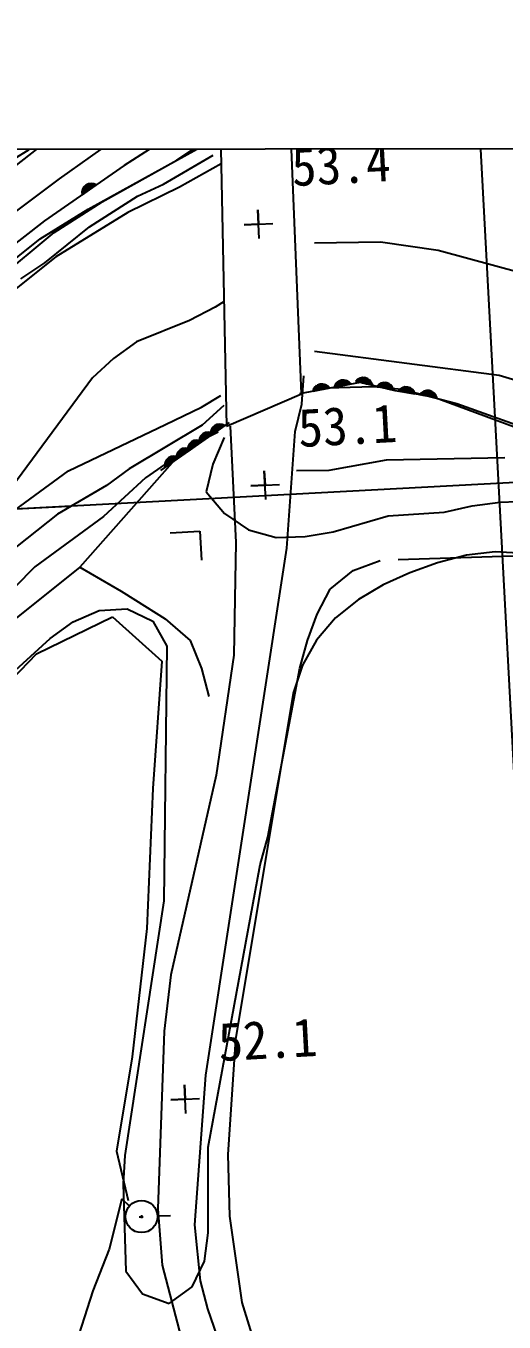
# Model space of a CAD drawing. Header units: millimetres. Extents: x 7782 to 8578, y 1103 to 1810.
# Drawn here: x 7978 to 8003, y 1497.3 to 1565 of the extents above; entities that cross this region are included whole.
import ezdxf
from ezdxf.xclip import XClip

# ---------------------------------------------------------------- set-up
doc = ezdxf.new("R2010")
doc.units = ezdxf.units.MM
doc.header["$LTSCALE"] = 10
doc.header["$MEASUREMENT"] = 0
doc.header["$XCLIPFRAME"] = 2
doc.layers.add('TX-PAPR', color=2, linetype='Continuous', plot=False)
doc.layers.add('TZ-BASE', color=253, linetype='Continuous')
doc.styles.add('GUL', font='GulimChe.ttf')

# ---------------------------------------------------------------- blocks, each defined once
blk = doc.blocks.new('JD-FHF5FSSG3AFD3')
at = {"layer": 'TZ-BASE'}
for p, q in [((131.575, 138.724), (150.229, -211.133)), ((699.926, 87.747), (25.881, 51.808)), ((101.699, 72.144, -20.112), (111.763, 79.63, -20.112)), ((110.598, 74.637, -19.733), (115.408, 77.637, -19.733)), ((121.353, 77.385, -17.968), (121.693, 60.666, -17.968)), ((125.612, 62.361, -17.968), (124.974, 77.698, -17.968)), ((113.1, 76.189, -20.112), (107.165, 71.535, -20.112)), ((116.344, 75.999, -18.409), (112.938, 73.584, -18.409)), ((119.041, 76.036, -18.532), (116.35, 74.281, -18.532)), ((114.46, 72.013, -20.112), (121.018, 75.609, -20.112)), ((119.089, 74.566, -21.112), (120.338, 75.39, -21.112)), ((115.185, 72.38, -21.112), (119.089, 74.566, -21.112)), ((118.392, 73.317, -22.112), (120.994, 74.823, -22.112)), ((116.35, 74.281, -18.532), (112.174, 71.4, -18.532)), ((121.415, 74.368, -22.112), (119.232, 73.147, -22.112)), ((112.938, 73.584, -18.409), (107.427, 69.482, -18.409)), ((114.886, 73.272, -18.532), (114.145, 72.76, -18.532)), ((114.306, 73.233, -18.532), (114.23, 72.819, -18.532)), ((114.244, 73.169, -18.532), (114.634, 73.098, -18.532)), ((114.307, 73.234, -18.532), (114.722, 73.158, -18.532)), ((114.393, 73.292, -18.532), (114.318, 72.879, -18.532)), ((114.397, 73.294, -18.532), (114.809, 73.218, -18.532)), ((114.476, 73.327, -18.532), (114.405, 72.939, -18.532)), ((114.555, 73.345, -18.532), (114.492, 73, -18.532)), ((114.544, 73.343, -18.532), (114.866, 73.284, -18.532)), ((114.632, 73.349, -18.532), (114.579, 73.06, -18.532)), ((114.707, 73.342, -18.532), (114.667, 73.12, -18.532)), ((114.78, 73.323, -18.532), (114.754, 73.18, -18.532)), ((114.851, 73.292, -18.532), (114.841, 73.241, -18.532)), ((119.232, 73.147, -22.112), (116.527, 71.834, -22.112)), ((117.039, 72.685, -22.112), (118.392, 73.317, -22.112)), ((114.135, 72.884, -18.532), (114.285, 72.857, -18.532)), ((114.138, 72.807, -18.532), (114.198, 72.797, -18.532)), ((114.209, 73.121, -18.532), (114.144, 72.766, -18.532)), ((114.145, 72.959, -18.532), (114.372, 72.917, -18.532)), ((114.165, 73.031, -18.532), (114.46, 72.977, -18.532)), ((114.198, 73.101, -18.532), (114.547, 73.037, -18.532)), ((114.539, 71.084, -22.112), (117.039, 72.685, -22.112)), ((111.958, 70.461, -20.112), (114.46, 72.013, -20.112)), ((112.684, 70.778, -21.112), (115.185, 72.38, -21.112)), ((116.527, 71.834, -22.112), (112.774, 69.506, -22.112)), ((123.406, 70.47, -18.756), (123.326, 71.968, -18.756)), ((123.326, 71.968, -18.756), (123.366, 71.219, -18.756)), ((112.174, 71.4, -18.532), (107.723, 67.921, -18.532)), ((122.617, 71.179, -18.756), (124.115, 71.259, -18.756)), ((123.366, 71.219, -18.756), (122.617, 71.179, -18.756)), ((102.216, 62.152, -21.112), (112.684, 70.778, -21.112)), ((104.927, 64.839, -20.112), (111.958, 70.461, -20.112)), ((112.195, 69.193, -22.112), (114.539, 71.084, -22.112)), ((126.282, 70.254, -22.112), (129.742, 70.29, -22.112)), ((129.742, 70.29, -22.112), (132.754, 69.87, -22.112)), ((132.754, 69.87, -22.112), (137.18, 68.663, -22.112)), ((112.774, 69.506, -22.112), (105.74, 63.933, -22.112)), ((110.946, 68.368, -22.112), (112.195, 69.193, -22.112)), ((121.561, 67.181, -22.112), (121.101, 66.878, -22.112)), ((121.101, 66.878, -22.112), (119.749, 66.197, -22.112)), ((119.749, 66.197, -22.112), (116.988, 65.078, -22.112)), ((116.988, 65.078, -22.112), (115.79, 64.205, -22.112)), ((126.29, 64.587, -19.112), (135.933, 63.335, -19.112)), ((115.79, 64.205, -22.112), (114.693, 63.19, -22.112)), ((114.693, 63.19, -22.112), (110.226, 57.158, -22.112)), ((125.63, 61.822, -20.112), (125.729, 63.297, -20.112)), ((127.522, 62.998, -18.237), (127.319, 62.701, -18.237)), ((127.656, 63.061, -18.237), (127.419, 62.714, -18.237)), ((127.504, 62.985, -18.237), (127.797, 62.785, -18.237)), ((127.76, 63.08, -18.237), (127.523, 62.733, -18.237)), ((127.574, 63.028, -18.237), (127.901, 62.804, -18.237)), ((127.85, 63.078, -18.237), (127.627, 62.753, -18.237)), ((127.658, 63.061, -18.237), (128.005, 62.824, -18.237)), ((127.93, 63.062, -18.237), (127.731, 62.772, -18.237)), ((127.764, 63.08, -18.237), (128.11, 62.843, -18.237)), ((128.002, 63.034, -18.237), (127.836, 62.792, -18.237)), ((127.919, 63.065, -18.237), (128.189, 62.88, -18.237)), ((128.067, 62.997, -18.237), (127.94, 62.811, -18.237)), ((129.32, 62.8, -18.237), (128.444, 63.007, -18.237)), ((128.754, 63.201, -18.237), (128.447, 63.012, -18.237)), ((128.473, 63.044, -18.237), (128.505, 62.992, -18.237)), ((128.529, 63.097, -18.237), (128.609, 62.968, -18.237)), ((128.902, 63.204, -18.237), (128.544, 62.983, -18.237)), ((128.59, 63.141, -18.237), (128.712, 62.944, -18.237)), ((129.004, 63.18, -18.237), (128.647, 62.959, -18.237)), ((128.658, 63.174, -18.237), (128.815, 62.919, -18.237)), ((128.732, 63.197, -18.237), (128.918, 62.895, -18.237)), ((129.085, 63.142, -18.237), (128.75, 62.935, -18.237)), ((128.813, 63.208, -18.237), (129.022, 62.871, -18.237)), ((129.152, 63.095, -18.237), (128.854, 62.91, -18.237)), ((128.904, 63.204, -18.237), (129.125, 62.846, -18.237)), ((129.207, 63.04, -18.237), (128.957, 62.886, -18.237)), ((129.008, 63.178, -18.237), (129.228, 62.822, -18.237)), ((129.252, 62.98, -18.237), (129.06, 62.861, -18.237)), ((129.143, 63.102, -18.237), (129.315, 62.823, -18.237)), ((135.933, 63.335, -19.112), (137.391, 62.899, -19.112)), ((121.693, 60.666, -17.968), (125.612, 62.361, -17.968)), ((128.684, 62.95, -18.237), (125.514, 62.358, -18.237)), ((127.08, 62.65, -18.237), (126.195, 62.485, -18.237)), ((126.4, 62.788, -18.237), (126.196, 62.491, -18.237)), ((126.207, 62.531, -18.237), (126.257, 62.497, -18.237)), ((126.236, 62.602, -18.237), (126.362, 62.516, -18.237)), ((126.275, 62.666, -18.237), (126.466, 62.536, -18.237)), ((126.534, 62.851, -18.237), (126.296, 62.504, -18.237)), ((126.323, 62.724, -18.237), (126.57, 62.555, -18.237)), ((129.379, 62.727, -19.112), (126.34, 62.63, -19.112)), ((126.382, 62.775, -18.237), (126.674, 62.575, -18.237)), ((126.638, 62.87, -18.237), (126.4, 62.523, -18.237)), ((126.452, 62.818, -18.237), (126.779, 62.594, -18.237)), ((126.727, 62.868, -18.237), (126.505, 62.543, -18.237)), ((126.536, 62.851, -18.237), (126.883, 62.613, -18.237)), ((126.807, 62.852, -18.237), (126.609, 62.562, -18.237)), ((126.641, 62.87, -18.237), (126.987, 62.633, -18.237)), ((126.879, 62.824, -18.237), (126.713, 62.582, -18.237)), ((126.796, 62.855, -18.237), (127.066, 62.67, -18.237)), ((126.945, 62.787, -18.237), (126.818, 62.601, -18.237)), ((127.004, 62.74, -18.237), (126.922, 62.621, -18.237)), ((127.056, 62.684, -18.237), (127.026, 62.64, -18.237)), ((128.202, 62.86, -18.237), (127.317, 62.695, -18.237)), ((127.33, 62.741, -18.237), (127.38, 62.707, -18.237)), ((127.359, 62.812, -18.237), (127.484, 62.726, -18.237)), ((127.397, 62.876, -18.237), (127.588, 62.746, -18.237)), ((127.446, 62.934, -18.237), (127.693, 62.765, -18.237)), ((128.126, 62.95, -18.237), (128.044, 62.831, -18.237)), ((128.178, 62.894, -18.237), (128.148, 62.85, -18.237)), ((130.514, 62.518, -18.237), (128.684, 62.95, -18.237)), ((129.287, 62.913, -18.237), (129.163, 62.837, -18.237)), ((129.311, 62.84, -18.237), (129.266, 62.813, -18.237)), ((130.855, 62.578, -19.112), (129.379, 62.727, -19.112)), ((130.431, 62.538, -18.237), (129.555, 62.745, -18.237)), ((129.865, 62.939, -18.237), (129.559, 62.75, -18.237)), ((129.585, 62.782, -18.237), (129.617, 62.73, -18.237)), ((129.64, 62.835, -18.237), (129.72, 62.706, -18.237)), ((130.013, 62.942, -18.237), (129.655, 62.721, -18.237)), ((129.702, 62.878, -18.237), (129.823, 62.681, -18.237)), ((130.116, 62.917, -18.237), (129.759, 62.697, -18.237)), ((129.769, 62.912, -18.237), (129.927, 62.657, -18.237)), ((129.843, 62.935, -18.237), (130.03, 62.633, -18.237)), ((130.197, 62.879, -18.237), (129.862, 62.672, -18.237)), ((129.925, 62.946, -18.237), (130.133, 62.608, -18.237)), ((130.263, 62.832, -18.237), (129.965, 62.648, -18.237)), ((130.015, 62.942, -18.237), (130.236, 62.584, -18.237)), ((130.318, 62.778, -18.237), (130.068, 62.624, -18.237)), ((130.119, 62.916, -18.237), (130.34, 62.56, -18.237)), ((130.363, 62.718, -18.237), (130.172, 62.599, -18.237)), ((130.255, 62.839, -18.237), (130.427, 62.561, -18.237)), ((130.398, 62.651, -18.237), (130.275, 62.575, -18.237)), ((130.423, 62.578, -18.237), (130.378, 62.55, -18.237)), ((132.24, 62.23, -18.237), (130.514, 62.518, -18.237)), ((131.557, 62.344, -18.237), (130.669, 62.492, -18.237)), ((130.965, 62.706, -18.237), (130.672, 62.497, -18.237)), ((130.696, 62.531, -18.237), (130.731, 62.481, -18.237)), ((130.748, 62.588, -18.237), (130.836, 62.464, -18.237)), ((131.113, 62.719, -18.237), (130.77, 62.475, -18.237)), ((130.806, 62.635, -18.237), (130.941, 62.446, -18.237)), ((133.724, 61.836, -19.112), (130.855, 62.578, -19.112)), ((130.871, 62.672, -18.237), (131.045, 62.429, -18.237)), ((131.217, 62.701, -18.237), (130.875, 62.457, -18.237)), ((130.944, 62.7, -18.237), (131.15, 62.411, -18.237)), ((131.3, 62.669, -18.237), (130.98, 62.44, -18.237)), ((131.024, 62.717, -18.237), (131.254, 62.394, -18.237)), ((131.37, 62.626, -18.237), (131.084, 62.422, -18.237)), ((131.115, 62.719, -18.237), (131.359, 62.377, -18.237)), ((131.428, 62.576, -18.237), (131.189, 62.405, -18.237)), ((131.22, 62.7, -18.237), (131.464, 62.359, -18.237)), ((131.477, 62.518, -18.237), (131.293, 62.387, -18.237)), ((131.361, 62.633, -18.237), (131.551, 62.366, -18.237)), ((131.516, 62.454, -18.237), (131.398, 62.37, -18.237)), ((131.546, 62.383, -18.237), (131.503, 62.353, -18.237)), ((132.684, 62.156, -18.237), (131.796, 62.305, -18.237)), ((132.093, 62.519, -18.237), (131.8, 62.309, -18.237)), ((131.824, 62.344, -18.237), (131.859, 62.294, -18.237)), ((131.875, 62.4, -18.237), (131.964, 62.277, -18.237)), ((132.24, 62.532, -18.237), (131.898, 62.288, -18.237)), ((131.934, 62.448, -18.237), (132.068, 62.259, -18.237)), ((131.999, 62.485, -18.237), (132.173, 62.242, -18.237)), ((132.344, 62.514, -18.237), (132.003, 62.27, -18.237)), ((132.071, 62.513, -18.237), (132.277, 62.224, -18.237)), ((132.428, 62.481, -18.237), (132.107, 62.253, -18.237)), ((132.152, 62.53, -18.237), (132.382, 62.207, -18.237)), ((132.497, 62.439, -18.237), (132.212, 62.235, -18.237)), ((132.242, 62.532, -18.237), (132.487, 62.189, -18.237)), ((132.556, 62.389, -18.237), (132.316, 62.218, -18.237)), ((132.348, 62.513, -18.237), (132.591, 62.172, -18.237)), ((132.604, 62.331, -18.237), (132.421, 62.2, -18.237)), ((132.488, 62.445, -18.237), (132.678, 62.179, -18.237)), ((118.5, 60.76, -22.332), (120.385, 61.654, -22.332)), ((120.385, 61.654, -22.332), (121.396, 62.275, -22.332)), ((121.56, 61.741, -21.112), (120.415, 60.723, -21.112)), ((125.282, 60.388, -20.112), (125.63, 61.822, -20.112)), ((132.644, 62.267, -18.237), (132.526, 62.183, -18.237)), ((132.673, 62.196, -18.237), (132.63, 62.165, -18.237)), ((132.786, 62.097, -22.112), (145.372, 57.416, -22.112)), ((142.113, 58.817, -19.112), (133.724, 61.836, -19.112)), ((113.426, 58.34, -22.332), (118.5, 60.76, -22.332)), ((120.415, 60.723, -21.112), (116.612, 58.442, -21.112)), ((121.833, 60.866, -18.311), (118.234, 58.347, -18.311)), ((121.26, 60.357, -20.112), (119.909, 59.676, -20.112)), ((121.002, 60.284, -18.311), (120.265, 59.768, -18.311)), ((120.509, 60.301, -18.311), (120.436, 59.888, -18.311)), ((120.512, 60.303, -18.311), (120.925, 60.23, -18.311)), ((120.591, 60.337, -18.311), (120.523, 59.949, -18.311)), ((120.67, 60.355, -18.311), (120.61, 60.01, -18.311)), ((120.659, 60.353, -18.311), (120.982, 60.297, -18.311)), ((120.748, 60.36, -18.311), (120.696, 60.071, -18.311)), ((120.822, 60.353, -18.311), (120.783, 60.131, -18.311)), ((120.854, 60.312, -18.311), (121.004, 60.286, -18.311)), ((120.863, 60.387, -18.311), (121.091, 60.347, -18.311)), ((120.926, 60.549, -18.311), (120.864, 60.195, -18.311)), ((121.602, 60.705, -18.311), (120.865, 60.189, -18.311)), ((120.895, 60.335, -18.311), (120.87, 60.192, -18.311)), ((120.883, 60.46, -18.311), (121.178, 60.408, -18.311)), ((120.915, 60.53, -18.311), (121.264, 60.468, -18.311)), ((121.022, 60.662, -18.311), (120.949, 60.248, -18.311)), ((120.966, 60.305, -18.311), (120.957, 60.253, -18.311)), ((120.961, 60.598, -18.311), (121.351, 60.529, -18.311)), ((121.024, 60.663, -18.311), (121.438, 60.59, -18.311)), ((121.109, 60.722, -18.311), (121.036, 60.309, -18.311)), ((121.112, 60.724, -18.311), (121.525, 60.651, -18.311)), ((121.192, 60.757, -18.311), (121.123, 60.37, -18.311)), ((121.271, 60.776, -18.311), (121.21, 60.43, -18.311)), ((121.26, 60.774, -18.311), (121.582, 60.717, -18.311)), ((121.348, 60.781, -18.311), (121.297, 60.491, -18.311)), ((121.423, 60.774, -18.311), (121.384, 60.552, -18.311)), ((121.496, 60.756, -18.311), (121.471, 60.613, -18.311)), ((121.567, 60.725, -18.311), (121.558, 60.674, -18.311)), ((121.889, 60.672, -19.112), (122.181, 54.597, -19.112)), ((124.841, 54.29, -20.112), (125.282, 60.388, -20.112)), ((119.909, 59.676, -20.112), (117.461, 57.978, -20.112)), ((119.726, 59.709, -18.311), (119.664, 59.354, -18.311)), ((120.402, 59.865, -18.311), (119.665, 59.349, -18.311)), ((119.683, 59.62, -18.311), (119.978, 59.568, -18.311)), ((119.715, 59.69, -18.311), (120.065, 59.628, -18.311)), ((119.822, 59.822, -18.311), (119.749, 59.408, -18.311)), ((119.761, 59.758, -18.311), (120.151, 59.689, -18.311)), ((119.824, 59.823, -18.311), (120.238, 59.75, -18.311)), ((119.909, 59.882, -18.311), (119.836, 59.469, -18.311)), ((119.912, 59.884, -18.311), (120.325, 59.811, -18.311)), ((119.992, 59.917, -18.311), (119.923, 59.529, -18.311)), ((120.071, 59.936, -18.311), (120.01, 59.59, -18.311)), ((120.06, 59.934, -18.311), (120.382, 59.877, -18.311)), ((120.148, 59.941, -18.311), (120.097, 59.651, -18.311)), ((120.223, 59.934, -18.311), (120.184, 59.712, -18.311)), ((120.254, 59.892, -18.311), (120.403, 59.865, -18.311)), ((120.257, 59.815, -18.311), (120.316, 59.805, -18.311)), ((120.262, 59.966, -18.311), (120.49, 59.926, -18.311)), ((120.326, 60.129, -18.311), (120.263, 59.774, -18.311)), ((120.296, 59.915, -18.311), (120.271, 59.773, -18.311)), ((120.282, 60.039, -18.311), (120.577, 59.987, -18.311)), ((120.315, 60.11, -18.311), (120.664, 60.048, -18.311)), ((120.422, 60.242, -18.311), (120.349, 59.827, -18.311)), ((120.367, 59.885, -18.311), (120.358, 59.834, -18.311)), ((120.36, 60.178, -18.311), (120.751, 60.109, -18.311)), ((120.423, 60.243, -18.311), (120.838, 60.17, -18.311)), ((120.857, 60.236, -18.311), (120.917, 60.225, -18.311)), ((121.564, 60.073, -19.112), (120.971, 58.68, -19.112)), ((119.202, 59.025, -18.311), (118.465, 58.509, -18.311)), ((118.622, 58.982, -18.311), (118.549, 58.568, -18.311)), ((118.561, 58.918, -18.311), (118.951, 58.849, -18.311)), ((118.624, 58.983, -18.311), (119.038, 58.91, -18.311)), ((118.709, 59.042, -18.311), (118.636, 58.629, -18.311)), ((118.713, 59.044, -18.311), (119.125, 58.971, -18.311)), ((118.792, 59.077, -18.311), (118.723, 58.689, -18.311)), ((118.871, 59.096, -18.311), (118.81, 58.75, -18.311)), ((118.86, 59.094, -18.311), (119.182, 59.037, -18.311)), ((118.948, 59.101, -18.311), (118.897, 58.811, -18.311)), ((119.023, 59.094, -18.311), (118.984, 58.872, -18.311)), ((119.055, 59.053, -18.311), (119.204, 59.026, -18.311)), ((119.058, 58.976, -18.311), (119.117, 58.966, -18.311)), ((119.063, 59.127, -18.311), (119.291, 59.087, -18.311)), ((119.127, 59.29, -18.311), (119.064, 58.935, -18.311)), ((119.803, 59.445, -18.311), (119.065, 58.929, -18.311)), ((119.096, 59.075, -18.311), (119.071, 58.933, -18.311)), ((119.083, 59.2, -18.311), (119.378, 59.148, -18.311)), ((119.116, 59.271, -18.311), (119.465, 59.209, -18.311)), ((119.223, 59.403, -18.311), (119.15, 58.988, -18.311)), ((119.167, 59.045, -18.311), (119.158, 58.993, -18.311)), ((119.161, 59.339, -18.311), (119.552, 59.27, -18.311)), ((119.224, 59.404, -18.311), (119.639, 59.331, -18.311)), ((119.31, 59.462, -18.311), (119.237, 59.049, -18.311)), ((119.313, 59.464, -18.311), (119.726, 59.391, -18.311)), ((119.392, 59.498, -18.311), (119.324, 59.11, -18.311)), ((119.471, 59.516, -18.311), (119.41, 59.171, -18.311)), ((119.46, 59.514, -18.311), (119.783, 59.457, -18.311)), ((119.548, 59.521, -18.311), (119.497, 59.232, -18.311)), ((119.623, 59.514, -18.311), (119.584, 59.292, -18.311)), ((119.654, 59.472, -18.311), (119.804, 59.446, -18.311)), ((119.657, 59.396, -18.311), (119.717, 59.385, -18.311)), ((119.663, 59.547, -18.311), (119.891, 59.507, -18.311)), ((119.696, 59.496, -18.311), (119.671, 59.353, -18.311)), ((119.767, 59.466, -18.311), (119.758, 59.414, -18.311)), ((127.058, 58.376, -19.112), (130.061, 58.91, -19.112)), ((130.061, 58.91, -19.112), (136.229, 59.024, -19.112)), ((109.016, 55.108, -22.332), (113.426, 58.34, -22.332)), ((118.858, 58.76, -18.924), (114.029, 53.306, -18.924)), ((116.612, 58.442, -21.112), (115.414, 57.57, -21.112)), ((118.454, 58.632, -18.311), (118.604, 58.606, -18.311)), ((118.457, 58.556, -18.311), (118.517, 58.545, -18.311)), ((118.463, 58.707, -18.311), (118.691, 58.667, -18.311)), ((118.526, 58.869, -18.311), (118.464, 58.514, -18.311)), ((118.483, 58.78, -18.311), (118.778, 58.727, -18.311)), ((118.515, 58.85, -18.311), (118.865, 58.788, -18.311)), ((120.971, 58.68, -19.112), (120.624, 57.246, -19.112)), ((123.744, 56.841, -18.976), (123.664, 58.339, -18.976)), ((123.664, 58.339, -18.976), (123.704, 57.59, -18.976)), ((125.354, 58.358, -19.112), (127.058, 58.376, -19.112)), ((115.414, 57.57, -21.112), (112.861, 56.065, -21.112)), ((117.461, 57.978, -20.112), (115.269, 55.946, -20.112)), ((122.955, 57.55, -18.976), (124.453, 57.63, -18.976)), ((123.704, 57.59, -18.976), (122.955, 57.55, -18.976)), ((120.624, 57.246, -19.112), (121.594, 56.1, -19.112)), ((113.415, 56.475), (-0.034, 50.426)), ((133.072, 56.173, -19.112), (134.533, 56.513, -19.112)), ((134.533, 56.513, -19.112), (135.999, 56.708, -19.112)), ((135.999, 56.708, -19.112), (139.037, 56.806, -19.112)), ((112.861, 56.065, -21.112), (104.63, 49.57, -21.112)), ((115.269, 55.946, -20.112), (111.673, 53.329, -20.112)), ((121.594, 56.1, -19.112), (122.846, 55.256, -19.112)), ((127.266, 55.153, -19.112), (130.134, 55.98, -19.112)), ((130.134, 55.98, -19.112), (133.072, 56.173, -19.112)), ((118.754, 55.102, -21.008), (120.296, 55.184, -21.008)), ((120.296, 55.184, -21.008), (120.377, 53.668, -21.008)), ((122.846, 55.256, -19.112), (124.282, 54.861, -19.112)), ((124.282, 54.861, -19.112), (125.802, 54.909, -19.112)), ((125.802, 54.909, -19.112), (127.266, 55.153, -19.112)), ((120.618, 26.777, -20.112), (124.841, 54.29, -20.112)), ((122.181, 54.597, -19.112), (122.075, 48.706, -19.112)), ((128.311, 53.125, -20.112), (129.718, 53.661, -20.112)), ((130.668, 53.701, -20.112), (143.751, 54.139, -20.112)), ((132.726, 53.522, -20.112), (131.277, 53.005, -20.112)), ((134.226, 53.938, -20.112), (132.726, 53.522, -20.112)), ((135.729, 54.105, -20.112), (134.226, 53.938, -20.112)), ((137.233, 54.021, -20.112), (135.729, 54.105, -20.112)), ((114.029, 53.306, -19.316), (108.192, 48.655, -19.316)), ((111.673, 53.329, -20.112), (110.627, 52.265, -20.112)), ((114.029, 53.306, -18.924), (116.179, 52.05, -18.924)), ((127.116, 52.155, -20.112), (128.311, 53.125, -20.112)), ((131.277, 53.005, -20.112), (129.879, 52.389, -20.112)), ((126.422, 50.857, -20.112), (127.116, 52.155, -20.112)), ((129.879, 52.389, -20.112), (128.584, 51.623, -20.112)), ((116.179, 52.05, -18.924), (116.929, 51.583, -18.924)), ((116.929, 51.583, -18.924), (118.482, 50.603, -18.924)), ((128.584, 51.623, -20.112), (127.391, 50.658, -20.112)), ((113.678, 50.449, -20.112), (115.034, 51.032, -20.112)), ((115.034, 51.032, -20.112), (116.502, 51.129, -20.112)), ((116.502, 51.129, -20.112), (117.848, 50.484, -20.112)), ((125.927, 49.467, -20.112), (126.422, 50.857, -20.112)), ((111.77, 48.769, -20.297), (115.731, 50.711, -20.297)), ((112.48, 49.576, -20.112), (113.678, 50.449, -20.112)), ((115.731, 50.711, -20.297), (118.307, 48.39, -20.297)), ((117.848, 50.484, -20.112), (118.577, 49.183, -20.112)), ((118.482, 50.603, -18.924), (119.794, 49.468, -18.924)), ((127.391, 50.658, -20.112), (126.399, 49.493, -20.112)), ((108.046, 45.559, -20.112), (112.48, 49.576, -20.112)), ((119.794, 49.468, -18.924), (120.38, 48.015, -18.924)), ((125.531, 48.032, -20.112), (125.927, 49.467, -20.112)), ((126.399, 49.493, -20.112), (125.661, 48.182, -20.112)), ((107.258, 44.111, -20.297), (111.77, 48.769, -20.297)), ((118.577, 49.183, -20.112), (118.414, 35.882, -20.112)), ((118.307, 48.39, -20.297), (117.833, 41.75, -20.297)), ((122.075, 48.706, -19.112), (121.147, 42.446, -19.112)), ((125.661, 48.182, -20.112), (125.175, 46.722, -20.112)), ((120.38, 48.015, -18.924), (120.771, 46.555, -18.924)), ((123.852, 39.196, -20.112), (125.531, 48.032, -20.112)), ((125.175, 46.722, -20.112), (122.156, 28.638, -20.112)), ((121.147, 42.446, -19.112), (118.783, 32.017, -19.112)), ((117.833, 41.75, -20.297), (117.528, 34.431, -20.297)), ((123.456, 37.76, -20.112), (123.852, 39.196, -20.112)), ((120.74, 23.003, -20.112), (123.456, 37.76, -20.112)), ((118.414, 35.882, -20.112), (116.386, 22.57, -20.112)), ((117.528, 34.431, -20.297), (116.761, 27.733, -20.297)), ((118.783, 32.017, -19.112), (118.436, 29.062, -19.112)), ((118.436, 29.062, -19.112), (118.094, 19.779, -19.112)), ((122.156, 28.638, -20.112), (121.768, 22.616, -20.112)), ((116.761, 27.733, -20.297), (115.938, 22.8, -20.297)), ((120.035, 18.957, -20.112), (120.618, 26.777, -20.112)), ((119.57, 24.767, -20.055), (119.49, 26.265, -20.055)), ((119.49, 26.265, -20.055), (119.53, 25.516, -20.055)), ((118.781, 25.476, -20.055), (120.279, 25.556, -20.055)), ((119.53, 25.516, -20.055), (118.781, 25.476, -20.055)), ((115.938, 22.8, -20.297), (116.56, 20.22, -20.297)), ((116.386, 22.57, -20.112), (116.287, 21.095, -20.112)), ((120.735, 18.539, -20.112), (120.74, 23.003, -20.112)), ((121.768, 22.616, -20.112), (121.852, 19.408, -20.112)), ((116.287, 21.095, -20.112), (116.433, 16.536, -20.112)), ((116.225, 20.301, -19.782), (115.561, 17.686, -19.782)), ((116.225, 20.301, -19.831), (116.617, 19.932, -19.831)), ((118.094, 19.779, -19.112), (118.336, 16.843, -19.112)), ((117.134, 19.376, -19.831), (117.338, 19.364, -19.831)), ((117.243, 19.45, -19.831), (117.252, 19.292, -19.831)), ((118.083, 19.423, -19.831), (118.76, 19.44, -19.831)), ((121.852, 19.408, -20.112), (122.5, 14.901, -20.112)), ((120.325, 16.023, -20.112), (120.035, 18.957, -20.112)), ((120.537, 17.06, -20.112), (120.735, 18.539, -20.112)), ((115.561, 17.686, -19.782), (114.7, 15.499, -19.782)), ((119.893, 15.715, -20.112), (120.537, 17.06, -20.112)), ((116.433, 16.536, -20.112), (117.305, 15.338, -20.112)), ((118.336, 16.843, -19.112), (119.512, 12.317, -19.112)), ((118.694, 14.842, -20.112), (119.893, 15.715, -20.112)), ((120.715, 14.564, -20.112), (120.325, 16.023, -20.112)), ((114.7, 15.499, -19.782), (113.629, 12.129, -19.782)), ((117.305, 15.338, -20.112), (118.694, 14.842, -20.112)), ((122.5, 14.901, -20.112), (123.383, 12.002, -20.112)), ((121.202, 13.156, -20.112), (120.715, 14.564, -20.112))]:
    blk.add_line(p, q, dxfattribs=at)
blk.add_circle((117.247, 19.382, -19.831), 0.837, dxfattribs=at)
for centre, start, end in [((114.622, 72.862, -18.532), 57.22193, 191.9822), ((127.794, 62.593, -18.237), 33.19993, 167.9602), ((128.839, 62.721, -18.237), 9.32993, 144.0902), ((126.672, 62.383, -18.237), 33.19993, 167.9602), ((129.95, 62.459, -18.237), 9.32993, 144.0902), ((131.082, 62.233, -18.237), 13.14393, 147.9042), ((132.209, 62.045, -18.237), 13.14393, 147.9042), ((120.741, 59.873, -18.311), 57.61193, 192.3722), ((121.341, 60.293, -18.311), 57.61193, 192.3722), ((120.141, 59.453, -18.311), 57.61193, 192.3722), ((118.941, 58.613, -18.311), 57.61193, 192.3722), ((119.542, 59.034, -18.311), 57.61193, 192.3722)]:
    blk.add_arc(centre, 0.487, start, end, dxfattribs=at)
at = {"layer": 'TZ-BASE', "style": 'GUL'}
for s, p in [('53.4', (125.149, 73.202, -22.592)), ('53.1', (125.487, 59.573, -22.592)), ('52.1', (121.313, 27.499, -22.592))]:
    blk.add_text(s, height=2, rotation=3.05207, dxfattribs=at).set_placement(p)

msp = doc.modelspace()

# ---------------------------------------------------------------- linework, layer by layer
at = {"layer": 'TX-PAPR'}
msp.add_lwpolyline([(7866.851, 1408.446), (8566.85, 1409.207), (8566.686, 1559.207), (7866.686, 1558.446)], close=True, dxfattribs=at)

# ---------------------------------------------------------------- block references
at = {"layer": 'TZ-BASE', "linetype": 'Continuous'}
ref = msp.add_blockref('JD-FHF5FSSG3AFD3', (7866.768, 1483.446), dxfattribs=at)
XClip(ref).set_block_clipping_path([(0.0821603095, -74.9999550004), (700.0817466289, -74.2388851682), (699.9174259504, 75.7610248326), (-0.0821603095, 74.9999550004)])

doc.saveas('drawing.dxf')
